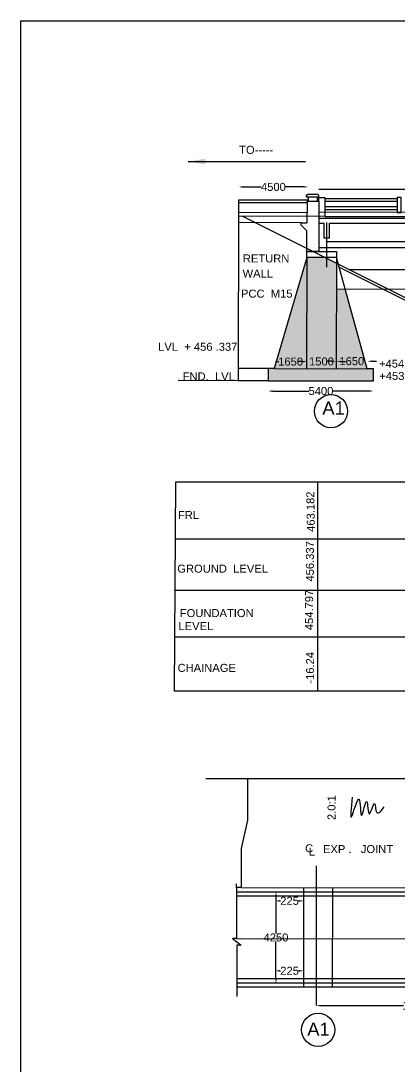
# Model space of a CAD drawing. Header units: inches. Extents: x 28109 to 31943, y 180 to 3301.
# Drawn here: x 28109 to 28771, y 1472 to 3301 of the extents above; entities that cross this region are included whole.
import ezdxf

# ---------------------------------------------------------------- set-up
doc = ezdxf.new("R2010")
doc.units = ezdxf.units.IN
doc.header["$MEASUREMENT"] = 0
doc.layers.add('DIMENSIONS', color=255, linetype='Continuous')
doc.layers.add('TEXT', color=1, linetype='Continuous')
doc.styles.get("Standard").update_dxf_attribs({"font": 'arial.ttf', "height": 14})
doc.dimstyles.get("Standard").update_dxf_attribs({"dimtxt": 12, "dimasz": 8, "dimexe": 0.18, "dimexo": 0.0625, "dimgap": 0.09, "dimtad": 0, "dimtih": 1, "dimtoh": 1, "dimdec": 4, "dimzin": 0, "dimdsep": 46, "dimtxsty": 'Standard', "dimcen": 0.09, "dimse1": 1, "dimse2": 1, "dimadec": 0, "dimazin": 0, "dimtfac": 1, "dimtdec": 4, "dimtofl": 0, "dimtmove": 0, "dimatfit": 3, "dimfxl": 1, "dimtolj": 1, "dimtzin": 0, "dimarcsym": 0})

# ---------------------------------------------------------------- blocks, each defined once
blk = doc.blocks.new('*D3')
at = {"layer": 'Defpoints', "color": 0, "transparency": 16777216}
for p in [(28611.8, 3010.2), (28490.2, 2987.3), (28611.8, 2986.9)]:
    blk.add_point(p, dxfattribs=at)
at = {"layer": 'DIMENSIONS', "color": 0, "lineweight": -2, "transparency": 16777216}
for p, q in [((28498.2, 3010.2), (28529.7, 3010.2)), ((28603.8, 3010.2), (28572.2, 3010.2))]:
    blk.add_line(p, q, dxfattribs=at)
at = {"layer": 'DIMENSIONS', "color": 0, "transparency": 16777216}
for points in [[(28498.2, 3011.6), (28498.2, 3008.9), (28490.2, 3010.2)], [(28603.8, 3011.6), (28603.8, 3008.9), (28611.8, 3010.2)]]:
    blk.add_solid(points, dxfattribs=at)
at = {"layer": 'DIMENSIONS', "color": 0, "transparency": 16777216, "insert": (28551, 3010.2), "char_height": 14, "attachment_point": 5}
blk.add_mtext('\\A1;4500', dxfattribs=at)
blk = doc.blocks.new('*D5')
at = {"layer": 'Defpoints', "color": 0, "transparency": 16777216}
for p in [(28559.6, 1777), (28555.5, 1616.9), (28559.6, 1616.9)]:
    blk.add_point(p, dxfattribs=at)
at = {"layer": 'DIMENSIONS', "color": 0, "lineweight": -2, "transparency": 16777216}
for p, q in [((28555.5, 1769), (28555.5, 1704.2)), ((28555.5, 1624.9), (28555.5, 1689.8))]:
    blk.add_line(p, q, dxfattribs=at)
at = {"layer": 'DIMENSIONS', "color": 0, "transparency": 16777216}
for points in [[(28554.2, 1769), (28556.9, 1769), (28555.5, 1777)], [(28554.2, 1624.9), (28556.9, 1624.9), (28555.5, 1616.9)]]:
    blk.add_solid(points, dxfattribs=at)
at = {"layer": 'DIMENSIONS', "color": 0, "transparency": 16777216, "insert": (28555.5, 1697), "char_height": 14, "attachment_point": 5}
blk.add_mtext('\\A1;4250', dxfattribs=at)
blk = doc.blocks.new('*D6')
at = {"layer": 'Defpoints', "color": 0, "transparency": 16777216}
for p in [(28554.3, 1769.5), (28604.4, 1769.4), (28604.4, 1761.1)]:
    blk.add_point(p, dxfattribs=at)
at = {"layer": 'DIMENSIONS', "color": 0, "lineweight": -2, "transparency": 16777216}
for p, q in [((28562.3, 1761.1), (28563.6, 1761.1)), ((28596.4, 1761.1), (28595, 1761.1))]:
    blk.add_line(p, q, dxfattribs=at)
at = {"layer": 'DIMENSIONS', "color": 0, "transparency": 16777216}
for points in [[(28562.3, 1762.4), (28562.3, 1759.7), (28554.3, 1761.1)], [(28596.4, 1762.4), (28596.4, 1759.7), (28604.4, 1761.1)]]:
    blk.add_solid(points, dxfattribs=at)
at = {"layer": 'DIMENSIONS', "color": 0, "transparency": 16777216, "insert": (28579.3, 1761.1), "char_height": 14, "attachment_point": 5}
blk.add_mtext('\\A1;225', dxfattribs=at)
blk = doc.blocks.new('*D7')
at = {"layer": 'Defpoints', "color": 0, "transparency": 16777216}
for p in [(28554.3, 1647), (28604.4, 1647), (28604.4, 1638.7)]:
    blk.add_point(p, dxfattribs=at)
at = {"layer": 'DIMENSIONS', "color": 0, "lineweight": -2, "transparency": 16777216}
for p, q in [((28562.3, 1638.7), (28563.6, 1638.7)), ((28596.4, 1638.7), (28595, 1638.7))]:
    blk.add_line(p, q, dxfattribs=at)
at = {"layer": 'DIMENSIONS', "color": 0, "transparency": 16777216}
for points in [[(28562.3, 1640), (28562.3, 1637.3), (28554.3, 1638.7)], [(28596.4, 1640), (28596.4, 1637.3), (28604.4, 1638.7)]]:
    blk.add_solid(points, dxfattribs=at)
at = {"layer": 'DIMENSIONS', "color": 0, "transparency": 16777216, "insert": (28579.3, 1638.7), "char_height": 14, "attachment_point": 5}
blk.add_mtext('\\A1;225', dxfattribs=at)
blk = doc.blocks.new('*D20')
at = {"layer": 'Defpoints', "color": 0, "transparency": 16777216}
for p in [(28625.7, 1577.9), (29176.3, 1577.9), (29176.3, 1577.9)]:
    blk.add_point(p, dxfattribs=at)
at = {"layer": 'DIMENSIONS', "color": 0, "lineweight": -2, "transparency": 16777216}
for p, q in [((28633.7, 1577.9), (28778.6, 1577.9)), ((29168.3, 1577.9), (29023.4, 1577.9))]:
    blk.add_line(p, q, dxfattribs=at)
at = {"layer": 'DIMENSIONS', "color": 0, "transparency": 16777216}
for points in [[(28633.7, 1579.2), (28633.7, 1576.6), (28625.7, 1577.9)], [(29168.3, 1579.2), (29168.3, 1576.6), (29176.3, 1577.9)]]:
    blk.add_solid(points, dxfattribs=at)
at = {"layer": 'DIMENSIONS', "color": 0, "transparency": 16777216, "insert": (28901, 1577.9), "char_height": 14, "attachment_point": 5}
blk.add_mtext('\\A1;16240 c/c OF EXP.  JOINTS', dxfattribs=at)
blk = doc.blocks.new('*D23')
at = {"layer": 'Defpoints', "color": 0, "transparency": 16777216}
for p in [(28552.6, 2692.3), (28609.5, 2704.5), (28609.5, 2692.3)]:
    blk.add_point(p, dxfattribs=at)
at = {"layer": 'DIMENSIONS', "color": 0, "lineweight": -2, "transparency": 16777216}
for p, q in [((28560.6, 2704.5), (28560.7, 2704.5)), ((28601.5, 2704.5), (28601.4, 2704.5))]:
    blk.add_line(p, q, dxfattribs=at)
at = {"layer": 'DIMENSIONS', "color": 0, "transparency": 16777216}
for points in [[(28560.6, 2705.9), (28560.6, 2703.2), (28552.6, 2704.5)], [(28601.5, 2705.9), (28601.5, 2703.2), (28609.5, 2704.5)]]:
    blk.add_solid(points, dxfattribs=at)
at = {"layer": 'DIMENSIONS', "color": 0, "transparency": 16777216, "insert": (28581.1, 2704.5), "char_height": 14, "attachment_point": 5}
blk.add_mtext('\\A1;1650', dxfattribs=at)
blk = doc.blocks.new('*D24')
at = {"layer": 'Defpoints', "color": 0, "transparency": 16777216}
for p in [(28609.1, 2692.2), (28661.1, 2704.8), (28661.1, 2692.1)]:
    blk.add_point(p, dxfattribs=at)
at = {"layer": 'DIMENSIONS', "color": 0, "lineweight": -2, "transparency": 16777216}
for p, q in [((28601.1, 2704.8), (28593.1, 2704.8)), ((28669.1, 2704.8), (28677.1, 2704.8))]:
    blk.add_line(p, q, dxfattribs=at)
at = {"layer": 'DIMENSIONS', "color": 0, "transparency": 16777216}
for points in [[(28601.1, 2706.1), (28601.1, 2703.4), (28609.1, 2704.8)], [(28669.1, 2706.1), (28669.1, 2703.4), (28661.1, 2704.8)]]:
    blk.add_solid(points, dxfattribs=at)
at = {"layer": 'DIMENSIONS', "color": 0, "transparency": 16777216, "insert": (28635.1, 2704.8), "char_height": 14, "attachment_point": 5}
blk.add_mtext('\\A1;1500', dxfattribs=at)
blk = doc.blocks.new('*D25')
at = {"layer": 'Defpoints', "color": 0, "transparency": 16777216}
for p in [(28661.1, 2692.1), (28715.3, 2705.3), (28715.3, 2692.1)]:
    blk.add_point(p, dxfattribs=at)
at = {"layer": 'DIMENSIONS', "color": 0, "lineweight": -2, "transparency": 16777216}
for p, q in [((28653.1, 2705.3), (28645.1, 2705.3)), ((28723.3, 2705.3), (28731.3, 2705.3))]:
    blk.add_line(p, q, dxfattribs=at)
at = {"layer": 'DIMENSIONS', "color": 0, "transparency": 16777216}
for points in [[(28653.1, 2706.6), (28653.1, 2704), (28661.1, 2705.3)], [(28723.3, 2706.6), (28723.3, 2704), (28715.3, 2705.3)]]:
    blk.add_solid(points, dxfattribs=at)
at = {"layer": 'DIMENSIONS', "color": 0, "transparency": 16777216, "insert": (28688.2, 2705.3), "char_height": 14, "attachment_point": 5}
blk.add_mtext('\\A1;1650', dxfattribs=at)
blk = doc.blocks.new('*D26')
at = {"layer": 'Defpoints', "color": 0, "transparency": 16777216}
for p in [(28541.9, 2671), (28726.4, 2671), (28726.4, 2653.1)]:
    blk.add_point(p, dxfattribs=at)
at = {"layer": 'DIMENSIONS', "color": 0, "lineweight": -2, "transparency": 16777216}
for p, q in [((28549.9, 2653.1), (28613.2, 2653.1)), ((28718.4, 2653.1), (28655.2, 2653.1))]:
    blk.add_line(p, q, dxfattribs=at)
at = {"layer": 'DIMENSIONS', "color": 0, "transparency": 16777216}
for points in [[(28549.9, 2654.5), (28549.9, 2651.8), (28541.9, 2653.1)], [(28718.4, 2654.5), (28718.4, 2651.8), (28726.4, 2653.1)]]:
    blk.add_solid(points, dxfattribs=at)
at = {"layer": 'DIMENSIONS', "color": 0, "transparency": 16777216, "insert": (28634.2, 2653.1), "char_height": 14, "attachment_point": 5}
blk.add_mtext('\\A1;5400', dxfattribs=at)

msp = doc.modelspace()

# ---------------------------------------------------------------- hatches: boundary and pattern name
at = {"layer": 'DIMENSIONS'}
h = msp.add_hatch(dxfattribs=at)
h.set_pattern_fill('AR-CONC', color=0, style=0)
h.set_pattern_definition([(50, (0, 0), (7.1726018, -0.6275213), [0.75, -8.25]), (355, (0, 0), (-1.3875133, 7.5219213), [0.6, -6.6]), (100.4514, (0.598, -0.052), (5.7850938, 6.8943954), [0.6374019, -7.0114211]), (46.1842, (0, 2), (10.6724105, -1.6551901), [1.125, -12.375]), (96.6356, (0.889, 1.862), (9.346627, 9.7411787), [0.956103, -10.51713]), (351.1842, (0, 2), (9.3466195, 9.741186), [0.9, -9.9]), (21, (1, 1.5), (5.9690705, -4.0261889), [0.75, -8.25]), (326, (1, 1.5), (2.4331533, 7.2515005), [0.6, -6.6]), (71.4514, (1.4974, 1.1645), (8.4022263, 3.225305), [0.6374019, -7.0114211]), (37.5, (0, 0), (0.12159855, 3.32893854), [0, -6.52, 0, -6.7, 0, -6.625]), (7.5, (0, 0), (2.63069537, 3.9441171), [0, -3.82, 0, -6.37, 0, -2.525]), (327.5, (-2.23, 0), (5.33822436, -0.22554872), [0, -2.5, 0, -7.8, 0, -10.35]), (317.5, (-3.23, 0), (5.8318617, 1.0010498), [0, -3.25, 0, -5.18, 0, -7.35])])
h.paths.add_polyline_path([(28676.67914, 2831.7769), (28661.43486, 2831.78994), (28661.13077, 2692.07109), (28715.29656, 2691.9532)])
h.paths.add_polyline_path([(28661.53232, 2876.56913), (28641.57953, 2886.54105), (28609.51306, 2886.54105), (28609.09005, 2692.18436), (28661.13077, 2692.07109)])
h.paths.add_polyline_path([(28609.51306, 2886.54105), (28552.62054, 2692.30726), (28609.09005, 2692.18436)])
h.paths.add_polyline_path([(28726.42495, 2691.9532), (28715.29656, 2691.9532), (28552.62054, 2692.30726), (28541.94515, 2692.30726), (28541.94515, 2671.02323), (28726.42495, 2671.02323)])
h.paths.add_polyline_path([(28664.47569, 2715.94746), (28711.91907, 2715.94746), (28711.91907, 2694.65142), (28664.47569, 2694.65142)], flags=24)
h.paths.add_polyline_path([(28611.38872, 2715.4273), (28658.8321, 2715.4273), (28658.8321, 2694.13125), (28611.38872, 2694.13125)], flags=24)
h.paths.add_polyline_path([(28557.33826, 2715.16721), (28604.78164, 2715.16721), (28604.78164, 2693.87116), (28557.33826, 2693.87116)], flags=25)

# ---------------------------------------------------------------- linework, layer by layer
at = {"color": 0}
for points in [[(28490.17442, 2983.09897), (28489.1256, 2671.02666), (28384.2436, 2671.37915)], [(28630.67682, 2985.29529), (28630.69851, 2991.74802), (28640.9994, 2991.7134), (28640.88712, 2958.30378), (28490.0928, 2958.81057)], [(28611.80088, 2986.8561), (28490.18843, 2987.26482), (28490.17442, 2983.09897)], [(28490.17442, 2983.09897), (28609.91503, 2982.69654), (28609.924, 2985.36504), (28630.67682, 2985.29529), (28630.38043, 2897.10672), (28609.51306, 2897.17686), (28609.63449, 2933.3088), (28599.48375, 2943.41666), (28599.49793, 2947.63499), (28609.79707, 2947.60038)], [(28611.81852, 2992.10483), (28609.1039, 2992.11396), (28609.11184, 2994.47848), (28611.41889, 2997.4612), (28628.05469, 2997.40529), (28629.72032, 2995.93923), (28629.70724, 2992.04471), (28628.1759, 2992.04986)], [(28609.91503, 2982.69654), (28609.79707, 2947.60038)], [(28640.88712, 2958.30378), (29729.81206, 2958.30378), (29729.81206, 2986.05683), (29750.22858, 2986.05683), (29750.22858, 2946.13893), (29760.23183, 2946.13893), (29760.23183, 2943.34206), (29749.73439, 2933.15348), (29749.73439, 2896.36066), (29698.44271, 2896.36066), (29698.44271, 2886.27061), (29749.73439, 2886.27061), (29749.73439, 2896.36066)], [(28640.993, 2989.80824), (28767.44902, 2989.80824)], [(28640.993, 2985.02806), (28767.44902, 2985.02806)], [(28609.85605, 2965.14846), (28490.11545, 2965.55089)], [(29171.09626, 2965.83369), (28630.61055, 2965.57812)], [(28640.993, 2975.8019), (28767.44902, 2975.8019)], [(28640.993, 2970.81346), (28767.44902, 2970.81346)], [(28599.49793, 2947.63499), (28490.05647, 2948.0028)], [(28497.02225, 2958.78728), (28933.01019, 2740.89106), (29425.50246, 2740.89106), (29859.69898, 2958.30378)], [(28630.54803, 2946.97401), (28639.04194, 2946.97401), (28639.04194, 2921.0588), (28648.97977, 2921.0588), (28648.97977, 2946.97401), (28900.28617, 2946.97401)], [(28630.57758, 2955.76837), (29729.81206, 2955.76837)], [(28643.90585, 2948.04094), (28643.90585, 2870.08057)], [(29168.05679, 2914.37005), (28643.90585, 2914.37005)], [(28630.38043, 2897.10672), (28661.55402, 2897.17686)], [(28630.40414, 2904.15951), (29729.81206, 2904.15951)], [(28609.51306, 2886.54105), (28552.62054, 2692.30726), (28541.94515, 2692.30726), (28541.94515, 2671.02323), (28726.42495, 2671.02323), (28726.42495, 2691.9532), (28715.29656, 2691.9532), (28661.55402, 2886.54105)], [(28609.51306, 2886.54105), (28609.09005, 2692.18436)], [(28661.55402, 2886.54105), (28661.13077, 2692.07109)], [(28666.15668, 2869.87601), (28932.70729, 2736.83076), (29426.4468, 2736.83076), (29693.75425, 2870.25222)], [(28683.0507, 2865.81476), (29674.56276, 2865.60159)], [(28661.43486, 2831.78994), (29698.66884, 2830.90274)], [(28552.62054, 2692.30726), (28715.29656, 2691.9532)], [(28380.08795, 2494.16168), (29726.42965, 2494.16168), (29726.42965, 2128.23942), (28378.19534, 2128.23942), (28380.08795, 2494.16168)], [(28628.29256, 2494.16168), (28628.29256, 2128.23942)], [(28379.57324, 2394.64775), (29726.42965, 2394.64775)], [(28379.57324, 2304.7595), (29726.42965, 2304.7595)], [(28379.57324, 2223.06496), (29726.42965, 2223.06496)], [(28432.48354, 1975.41087), (29175.67475, 1975.41087), (29175.67475, 1990.6018), (29196.75816, 1961.50712), (29196.75816, 1975.41087), (29946.08657, 1975.41087)], [(28505.39209, 1975.41087), (28505.39209, 1902.07471), (28494.515, 1852.59895), (28494.515, 1784.3066), (28486.68183, 1784.3066), (28486.68183, 1790.6594)], [(28494.515, 1784.3066), (29864.40515, 1782.33726), (29864.40515, 1850.43243), (29854.23934, 1902.82239), (29854.23934, 1975.41087)], [(28625.70363, 1822.3189), (28625.70363, 1578.30105)], [(28486.68183, 1784.3066), (28486.68183, 1695.43062), (28479.24923, 1695.43062), (28494.70104, 1683.64139), (28486.89085, 1683.64139), (28486.89085, 1593.73207)], [(28486.68183, 1777.04331), (29116.66796, 1777.04331)], [(28604.12676, 1609.83584), (28604.37736, 1784.14867)], [(28654.6258, 1609.83584), (28654.8764, 1784.14867)], [(29116.66796, 1769.45642), (28486.68183, 1769.45642)], [(28486.68183, 1695.43062), (29839.59245, 1693.0157)], [(29116.66796, 1624.72353), (28486.89085, 1624.72353)], [(29116.66796, 1616.93612), (28486.89085, 1616.93612)], [(29116.66796, 1609.83584), (28486.89085, 1609.83584)]]:
    msp.add_lwpolyline(points, dxfattribs=at)
for points in [[(28611.79585, 2985.35875), (28628.15323, 2985.30377), (28628.1759, 2992.04986), (28611.81852, 2992.10483)], [(28767.44902, 2965.64282), (28774.54852, 2965.64282), (28774.54852, 2991.93778), (28767.44902, 2991.93778)], [(28609.51306, 2897.17686), (28661.55402, 2897.17686), (28661.55402, 2886.54105), (28609.51306, 2886.54105)]]:
    msp.add_lwpolyline(points, close=True, dxfattribs=at)
at = {"layer": 'DIMENSIONS', "color": 0}
msp.add_lwpolyline([(31943.26926, 180.2251), (28109.08057, 180.2251), (28109.08057, 3300.69006), (31943.26926, 3300.69006)], close=True, dxfattribs=at)
for points in [[(28541.94515, 2692.30726), (28489.19772, 2692.48453)], [(28541.94515, 2671.02323), (28489.12619, 2671.20074)]]:
    msp.add_lwpolyline(points, dxfattribs=at)
msp.add_spline([(28688.98372, 1942.81859), (28687.93872, 1908.50299), (28701.13192, 1938.90426), (28705.31194, 1910.46016), (28714.32513, 1934.85945), (28719.02765, 1913.0697), (28727.91021, 1931.46704), (28732.09024, 1915.54878), (28745.02219, 1925.46507)], degree=3, dxfattribs=at)
at = {"layer": 'TEXT', "color": 0}
for centre in [(28651.77535, 2617.78431), (28629.21918, 1535.47922)]:
    msp.add_circle(centre, 29.01285, dxfattribs=at)

# ---------------------------------------------------------------- texts
at = {"layer": 'DIMENSIONS', "color": 0}
msp.add_text('TO-----', height=14, dxfattribs=at).set_placement((28491.06595, 3068.14017))
at = {"layer": 'TEXT', "color": 0}
for s, height, p in [('RETURN', 14, (28497.47398, 2878.13679)), ('WALL', 14, (28497.07351, 2851.73479)), ('PCC  M15', 14, (28494.27009, 2816.53212)), ('LVL  + 456 .337', 14, (28349.34641, 2723.60583)), ('+454.200', 14, (28735.85879, 2694.02003)), ('FND.  LVL', 14, (28392.17553, 2671.7204)), ('+453.600', 14, (28736.28147, 2672.48704)), ('A1', 23, (28636.67164, 2611.81401)), ('FRL', 14, (28383.98206, 2429.1817)), ('GROUND  LEVEL', 14, (28382.74967, 2335.31209)), ('FOUNDATION', 14, (28387.16686, 2257.59679)), ('LEVEL', 14, (28384.93619, 2234.8696)), ('CHAINAGE', 14, (28383.29959, 2161.76967)), ('C', 14, (28606.52466, 1846.09969)), ('L', 14, (28612.97759, 1840.33255)), ('EXP .   JOINT', 14, (28637.77049, 1844.74271)), ('A1', 23, (28610.26701, 1525.12157))]:
    msp.add_text(s, height=height, dxfattribs=at).set_placement(p)
for s, rotation, p in [('463.182', 90.88200575, (28623.63347, 2406.79784)), ('456.337', 90, (28621.88417, 2319.74447)), ('454.797', 90, (28620.4402, 2234.72332)), ('-16.24', 90, (28622.21275, 2141.08918)), ('2.0:1', 90, (28659.69407, 1902.54725))]:
    msp.add_text(s, height=14, rotation=rotation, dxfattribs=at).set_placement(p)

# ---------------------------------------------------------------- dimensions: what is measured, and where the dimension line sits
at = {"layer": 'DIMENSIONS', "color": 0}
for base, p1, p2, text, picture, middle in [((28611.80088, 3010.23042), (28490.18843, 2987.26482), (28611.80088, 2986.8561), '4500', '*D3', (28550.99466, 3010.23042)), ((28609.49936, 2704.51919), (28552.62054, 2692.30726), (28609.49936, 2692.30726), '1650', '*D23', (28581.05995, 2704.51919)), ((28661.13077, 2704.77928), (28609.09005, 2692.18436), (28661.13077, 2692.07109), '1500', '*D24', (28635.11041, 2704.77928)), ((28715.264, 2705.29944), (28661.13077, 2692.07109), (28715.264, 2692.07109), '1650', '*D25', (28688.19738, 2705.29944)), ((28726.42495, 2653.12853), (28541.94515, 2671.02323), (28726.42495, 2671.02323), '5400', '*D26', (28634.18505, 2653.12853)), ((28604.35613, 1761.06703), (28554.27142, 1769.45642), (28604.35613, 1769.38442), '225', '*D6', (28579.31377, 1761.06703)), ((28604.35613, 1638.65223), (28554.27142, 1647.04162), (28604.35613, 1646.96962), '225', '*D7', (28579.31377, 1638.65223)), ((29176.27507, 1577.91155), (28625.70363, 1577.91155), (29176.27507, 1577.91155), '16240 c/c OF EXP.  JOINTS', '*D20', (28900.98935, 1577.91155))]:
    dim = msp.add_linear_dim(base=base, p1=p1, p2=p2, text=text, dimstyle='Standard', dxfattribs=at)
    dim.commit()
    dim.dimension.update_dxf_attribs({"geometry": picture, "text_midpoint": middle})
dim = msp.add_linear_dim(base=(28555.5359, 1616.93612), p1=(28559.62819, 1777.04331), p2=(28559.62819, 1616.93612), angle=90, text='4250', dimstyle='Standard', dxfattribs=at)
dim.commit()
dim.dimension.update_dxf_attribs({"geometry": '*D5', "text_midpoint": (28555.5359, 1696.98972)})

# ---------------------------------------------------------------- leaders
for points, override in [([(28401.82346, 3054.69999), (28607.11265, 3054.69999)], {"dimasz": 30, "dimgap": 0.09, "dimtad": 0}), ([(28630.29674, 3006.18214), (29179.68945, 3006.18214)], {"dimgap": 0.09, "dimtad": 0})]:
    msp.add_leader(points, dimstyle='Standard', override=override, dxfattribs=at)

doc.saveas('drawing.dxf')
